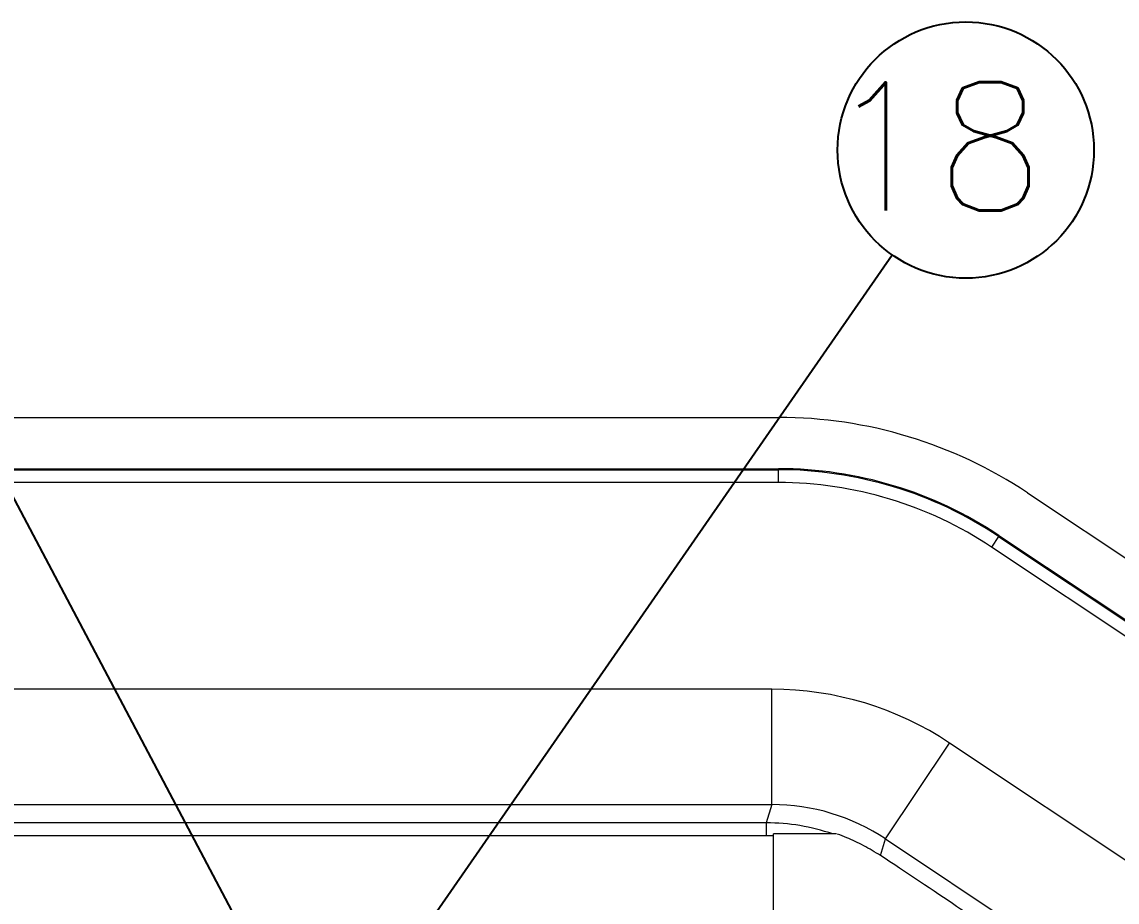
# Model space of a CAD drawing. Extents: x 14808 to 20058, y -13198 to -11680.
# Drawn here: x 18532.85 to 18575.57, y -12723.05 to -12688.7 of the extents above; entities that cross this region are included whole.
import ezdxf

# ---------------------------------------------------------------- set-up
doc = ezdxf.new("R2010")
doc.units = 0
doc.header["$LTSCALE"] = 7
doc.header["$MEASUREMENT"] = 0
doc.layers.get('0').update_dxf_attribs({"color": 2, "linetype": 'CONTINUOUS'})
doc.layers.add('DWG', color=7, linetype='CONTINUOUS')
doc.styles.add('GHS', font='romans', dxfattribs={"bigfont": 'ghs'})
doc.dimstyles.new('STANDARD$7', dxfattribs={"dimtxt": 3.5, "dimasz": 3, "dimexe": 1, "dimexo": 0.0625, "dimgap": 1, "dimtad": 1, "dimdec": 4, "dimzin": 0, "dimdsep": 46, "dimtxsty": 'GHS', "dimcen": 1, "dimclrt": 2, "dimadec": 0, "dimazin": 0, "dimtfac": 1, "dimtdec": 4, "dimtofl": 0, "dimtmove": 0, "dimatfit": 3, "dimfxl": 1, "dimtolj": 1, "dimtzin": 0, "dimarcsym": 0})

# ---------------------------------------------------------------- blocks, each defined once
blk = doc.blocks.new('A$C52DF3C04')
at = {"color": 7, "linetype": 'Continuous', "lineweight": 15}
for p, q in [((6.875, 40.481), (42.351, 40.481)), ((9, 39.481), (42.351, 39.481)), ((9.069, 39.461), (42.345, 39.461)), ((42.351, 39.481), (42.345, 39.461)), ((42.345, 39.461), (42.345, 39.211)), ((42.345, 39.211), (9.069, 39.211)), ((47.204, 39.011), (56.851, 32.58)), ((46.643, 38.159), (46.505, 37.951)), ((46.643, 38.159), (46.649, 38.179)), ((46.643, 38.159), (56.291, 31.728)), ((46.649, 38.179), (56.297, 31.748)), ((56.152, 31.52), (46.505, 37.951)), ((42.22, 35.178), (8.973, 35.178)), ((42.22, 32.929), (42.22, 35.178)), ((44.439, 32.257), (45.687, 34.129)), ((56.279, 27.068), (45.687, 34.129)), ((3.177, 32.929), (42.22, 32.929)), ((42.22, 32.929), (42.112, 32.572)), ((42.112, 32.572), (5.36, 32.572)), ((42.112, 32.572), (42.112, 32.322)), ((5.36, 32.322), (42.112, 32.322)), ((43.48, 32.356), (42.25, 32.356)), ((42.25, 30.606), (42.25, 32.356)), ((43.5, 32.35), (43.5, 32.352)), ((44.341, 31.933), (44.439, 32.257)), ((44.439, 32.257), (55.031, 25.196))]:
    blk.add_line(p, q, dxfattribs=at)
for centre, major_axis, ratio, start_param, end_param in [((42.35, 31.73), (2.536, 8.375), 0.999906, 5.98921, 6.577161), ((42.345, 31.71), (2.246, 7.418), 0.999913, 5.98921, 6.577161), ((42.35, 31.73), (2.246, 7.418), 0.999906, 5.98921, 6.577161), ((42.345, 31.71), (2.174, 7.179), 0.999906, 5.98921, 6.577161), ((42.22, 28.928), (-1.811, -5.982), 0.999906, 2.847617, 3.435568), ((42.22, 28.928), (1.159, 3.829), 0.999801, 5.98921, 6.577161), ((45.001, 31.481), (1.35, -0.9), 0.007261, 6.036042, 8.369492)]:
    blk.add_ellipse(centre, major_axis=major_axis, ratio=ratio, start_param=start_param, end_param=end_param, dxfattribs=at)
at = {"color": 8, "linetype": 'Continuous', "lineweight": 15}
for major_axis, ratio, start_param, end_param in [((1.159, 3.829), 0.999918, 6.24721, 6.577161), ((-1.087, -3.589), 0.999906, 3.398847, 3.435568)]:
    blk.add_ellipse((42.112, 28.571), major_axis=major_axis, ratio=ratio, start_param=start_param, end_param=end_param, dxfattribs=at)
at = {"color": 7, "linetype": 'Continuous', "lineweight": 15}
blk.add_open_spline([(44.341, 31.933), (44.232, 32), (44.011, 32.137), (43.713, 32.273), (43.56, 32.33), (43.5, 32.352)], degree=3, knots=[0, 0, 0, 0, 0.371137, 0.753918, 1, 1, 1, 1], dxfattribs=at)

msp = doc.modelspace()

# ---------------------------------------------------------------- linework, layer by layer
msp.add_circle((18569.668, -12693.704), 5)

# ---------------------------------------------------------------- block references
at = {"xscale": 2, "yscale": 2, "zscale": 2}
msp.add_blockref('A$C52DF3C04', (18477.661, -12785.097), dxfattribs=at)

# ---------------------------------------------------------------- texts
at = {"layer": 'DWG', "style": 'GHS'}
msp.add_text('18', height=5, dxfattribs=at).set_placement((18564.191, -12696.058))

# ---------------------------------------------------------------- leaders
for points, override in [([(18542.814, -12726.724), (18527.482, -12697.737)], {"dimtxt": 3, "dimexo": 0.3, "dimgap": 2, "dimtad": 0, "dimdec": 1, "dimzin": 8, "dimcen": 0, "dimclrd": 2, "dimclre": 2, "dimazin": 2, "dimtp": 0.1, "dimtfac": 0.5, "dimtdec": 1, "dimfxl": 2.5, "dimarcsym": 1}), ([(18537.655, -12739.806), (18566.792, -12697.794)], {"dimtxt": 3, "dimasz": 1, "dimexo": 0.3, "dimgap": 2, "dimtad": 0, "dimdec": 1, "dimzin": 8, "dimcen": 0, "dimclrd": 2, "dimclre": 2, "dimazin": 2, "dimtp": 0.1, "dimtfac": 0.5, "dimtdec": 1, "dimldrblk": 'Dot', "dimfxl": 2.5, "dimarcsym": 1})]:
    msp.add_leader(points, dimstyle='STANDARD$7', override=override)

doc.saveas('drawing.dxf')
